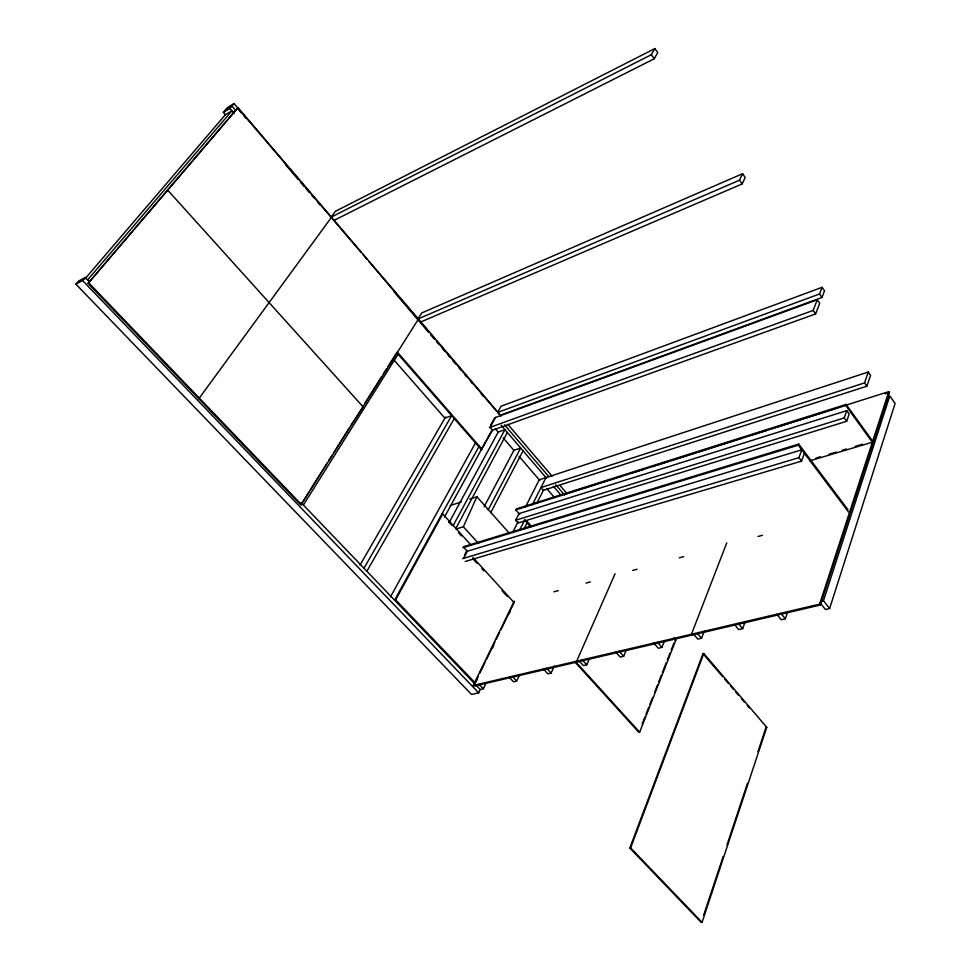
<?xml version="1.0" encoding="UTF-8"?>
<svg xmlns="http://www.w3.org/2000/svg" width="971" height="971" viewBox="0 0 971 971"><rect width="100%" height="100%" fill="white"/><g stroke="black" fill="none" stroke-linecap="round" stroke-linejoin="round"><path stroke-width="1.46" d="M829.622 608.526L895.116 403.438L889.8 395.889L823.469 600.697L829.622 608.526L825.399 609.509L820.119 602.809M514.229 601.122L473.253 685.441L473.957 686.169L820.349 605.018L819.658 604.144L888.793 391.629L845.607 405.295M820.349 605.018L889.387 392.478L888.793 391.629M703.635 915.277L723.152 856.495M726.963 845.025L747.427 783.379M757.902 751.833L765.998 727.461L766.75 727.315L702.069 922.365L701.256 922.45L629.815 848.011L703.004 653.677L703.769 653.495L766.75 727.315M868.244 372.039L864.53 382.902L540.968 487.576L543.335 490.319L866.872 386.203L870.562 375.328L868.244 372.039L539.233 479.808L525.59 506.813M776.824 614.291L781.242 619.741L785.308 618.794L787.748 611.657M846.676 421.28L849.176 413.998L846.761 410.648L518.987 513.623L515.625 520.25L518.065 523.029L846.676 421.28L844.236 417.918L846.761 410.648M519.691 514.424L515.722 509.909L845.753 405.453L846.117 404.422L872.662 441.198M465.218 561.493L801.573 461.104L804.401 453.275M735.193 625.336L738.725 629.596L742.645 628.686L745.218 621.586M462.597 558.641L798.951 457.632L801.791 449.804L466.311 551.564L464.454 555.109M462.827 547.753L798.308 445.167L798.72 444.063L847.95 509.666M629.815 848.011L630.628 847.901L703.769 653.495M693.343 633.881L697.773 639.088L701.548 638.214L704.23 631.138M726.769 542.85L691.473 634.221L692.177 635.046M444.427 517.155L491.787 430.493L815.604 313.924L819.73 303.231L817.279 299.76L494.737 417.748L490.671 425.152M500.101 415.285L821.964 297.454L824.537 290.778L822.109 287.319L501.048 406.242L497.662 412.42L500.927 416.243M489.323 427.616L813.14 310.441L817.279 299.76M497.662 412.42L819.524 293.995L822.109 287.319M574.589 661.627L638.869 732.328L639.646 732.183L675.792 640.229L673.825 637.935M642.159 723.978L644.902 717.011M645.994 714.219L648.737 707.252M649.83 704.473L652.573 697.506M654.77 691.935L657.501 684.968M658.605 682.188L661.336 675.221M662.44 672.442L666.276 662.683M667.368 659.904L670.111 652.937M671.204 650.145L673.947 643.19M653.847 643.154L658.277 648.252L661.919 647.402L664.164 641.77M615.735 652.099L620.166 657.076L623.685 656.262L626.004 650.691M578.947 660.729L583.377 665.608L586.775 664.819L589.179 659.273M615.056 573.8L576.677 661.166L577.369 661.943M543.42 669.068L547.838 673.85L551.115 673.085L554.223 666.179M456.249 529.001L463.361 526.743L476.895 496.776L509.654 533.613M509.362 677.442L513.489 681.812L516.657 681.072L519.218 675.573M420.552 322.069L742.172 183.932L745.194 177.475L742.572 173.724L421.742 312.953L417.931 319.01L739.526 180.181L742.572 173.724M89.405 281.833L85.193 277.439L78.517 281.105L75.884 284.163L471.542 694.459L478.667 692.821L480.269 689.519L483.327 688.803L485.949 683.366M475.778 681.484L478.424 676.034M479.747 673.316L485.027 662.44M486.35 659.71L494.931 642.025M496.254 639.306L499.555 632.509M500.878 629.791L514.096 602.578L472.926 557.427M475.936 682.091L477.259 679.36M492.443 648.082L493.766 645.363M508.95 614.073L510.273 611.354M523.964 529.086L527.35 522.313M536.817 503.354L543.59 489.821M519.485 530.397L524.923 519.558M532.387 504.677L545.981 477.598M512.639 532.472L518.089 521.67M515.722 509.909L516.208 508.974L846.117 404.422M463.604 558.337L467.306 551.273L463.835 547.45L464.356 546.442M490.695 512.724L523.041 450.811M488.17 509.896L520.638 448.007L513.902 450.35L484.08 506.85M455.751 528.6L507.36 432.496M453.129 525.712L504.92 429.655L498.196 432.071L449.1 522.58M482.089 449.379L397.527 352.315L396.763 352.643L481.325 449.646L492.552 430.214L490.076 427.337L495.489 417.469M479.492 445.507L394.602 600.163L395.622 599.872L442.752 513.95L470.729 544.743L469.733 545.059M390.451 596.934L475.632 442.63M366.88 571.251L454.185 418.671M333.866 220.514L654.211 58.794L657.768 52.628L654.915 48.55L335.335 211.338L331.062 217.213L651.347 54.704L654.915 48.55M363.979 568.229L451.612 415.722M359.974 565.171L445.592 416.935M303.377 505.017L398.268 353.93M301.629 503.767L308.827 492.333M310.429 489.785L327.215 463.118M328.817 460.57L332.021 455.496M333.611 452.947L349.609 427.543M351.211 425.007L363.166 406.922L167.765 190.195L167.024 190.632M364.805 403.402L381.627 376.687M383.217 374.151L386.422 369.053M388.024 366.516L396.836 352.522M500.623 415.442L237.98 107.672L88.094 283.362L300.828 505.029L418.416 319.107L417.664 319.435L394.226 291.98M87.596 279.951L231.911 110.815L225.393 114.699L84.853 279.005M88.094 283.362L237.98 107.672M75.884 284.163L82.559 280.51L85.193 277.439M225.345 114.639L223.366 112.333L229.872 108.436L234.047 103.557L288.217 167.012M223.366 112.333L227.542 107.465L234.047 103.557M225.454 109.893L231.96 105.985L235.904 110.597M330.759 217.638L331.499 217.261L198.812 398.741M268.481 303.11L269.246 302.746M451.661 415.624L444.888 418.161L393.352 359.27M450.18 505.575L461.431 501.873M469.867 499.094L476.895 496.776M441.756 514.266L442.752 513.95M566.445 493.681L622.277 475.996M630.871 473.278L643.761 469.199M652.354 466.481L662.368 463.301M663.8 462.851L668.145 461.48M671.034 460.557L741.856 438.139M750.522 435.396L766.422 430.359M772.2 428.539L836.966 408.026M885.067 393.838L889.387 392.478M515.625 520.25L844.236 417.918M463.361 546.758L798.72 444.063M816.016 458.081L820.374 456.783M829.088 454.185L836.347 452.025M842.16 450.289L846.518 448.99M855.233 446.393L862.491 444.233M809.838 460.837L872.322 442.242L845.753 405.453M553.919 591.788L558.301 590.599M585.999 583.098L590.38 581.908M632.667 570.45L637.037 569.273M679.324 557.815L683.705 556.626M758.072 536.478L762.441 535.288M474.091 683.086L475.122 682.844L395.622 599.872M820.641 601.365L823.469 600.697M473.253 685.441L819.658 604.144M675.039 640.399L675.792 640.229M82.559 280.51L478.667 692.821M479.225 684.506L483.327 688.803M301.071 502.602L480.269 689.519M88.847 282.962L301.617 504.75M630.628 847.901L702.069 922.365M512.542 676.69L516.657 681.072M546.697 668.291L551.115 673.085M472.889 558.774L476.943 563.229M481.932 568.69L483.971 570.936M502.043 590.732L507.068 596.243M448.748 521.961L451.746 525.262M458.433 532.63L461.48 535.98M575.366 661.445L639.646 732.183M463.361 526.743L478.618 543.602M582.345 659.928L586.775 664.819M619.255 651.274L623.685 656.262M527.107 521.378L531.064 525.894M524.643 520.068L530.591 526.84M657.488 642.304L661.919 647.402M495.234 428.624L498.208 432.083M503.148 437.836L514.023 450.483M518.963 456.236L539.73 480.39M546.649 488.437L554.55 497.638M504.58 424.885L548.87 476.7M555.764 484.76L564.624 495.113M229.872 108.436L234.193 113.486M501.157 425.249L546.527 478.242M553.434 486.313L561.323 495.526M290.183 169.318L293.133 172.789M295.111 175.096L299.044 179.708M301.01 182.014L361.091 252.399M363.057 254.705L366.989 259.318M368.968 261.624L429.036 332.009M431.003 334.315L434.947 338.94M436.914 341.246L496.982 411.631M507.821 424.315L552.135 476.239M560.012 485.476L566.906 493.547M238.235 109.262L241.184 112.721M244.134 116.18L246.1 118.486M285.474 164.597L298.267 179.586M300.245 181.893L304.178 186.505M306.144 188.811L309.106 192.27M312.055 195.729L314.021 198.035M317.954 202.648L319.932 204.954M418.635 320.588L428.429 332.046M430.384 334.34L434.292 338.928M436.258 341.222L439.195 344.656M442.121 348.091L445.058 351.538M447.995 354.973L449.949 357.267M452.887 360.702L455.824 364.137M458.761 367.584L460.715 369.878M464.636 374.454L466.59 376.748M470.51 381.336L472.464 383.63M481.264 393.947L483.23 396.241M703.004 653.677L722.691 676.726M724.657 679.032L728.59 683.645M730.556 685.951L733.518 689.41M735.484 691.716L738.433 695.175M741.383 698.635L744.344 702.094M747.294 705.553L749.26 707.859M698.003 634.039L701.548 638.214M738.227 623.346L742.645 628.686M780.902 613.332L785.308 618.794M798.951 457.632L801.573 461.104M798.308 445.167L848.472 511.984M813.14 310.441L815.604 313.924M864.53 382.902L866.872 386.203M651.347 54.704L654.211 58.794M739.526 180.181L742.172 183.932M819.524 293.995L821.964 297.454"/></g></svg>
